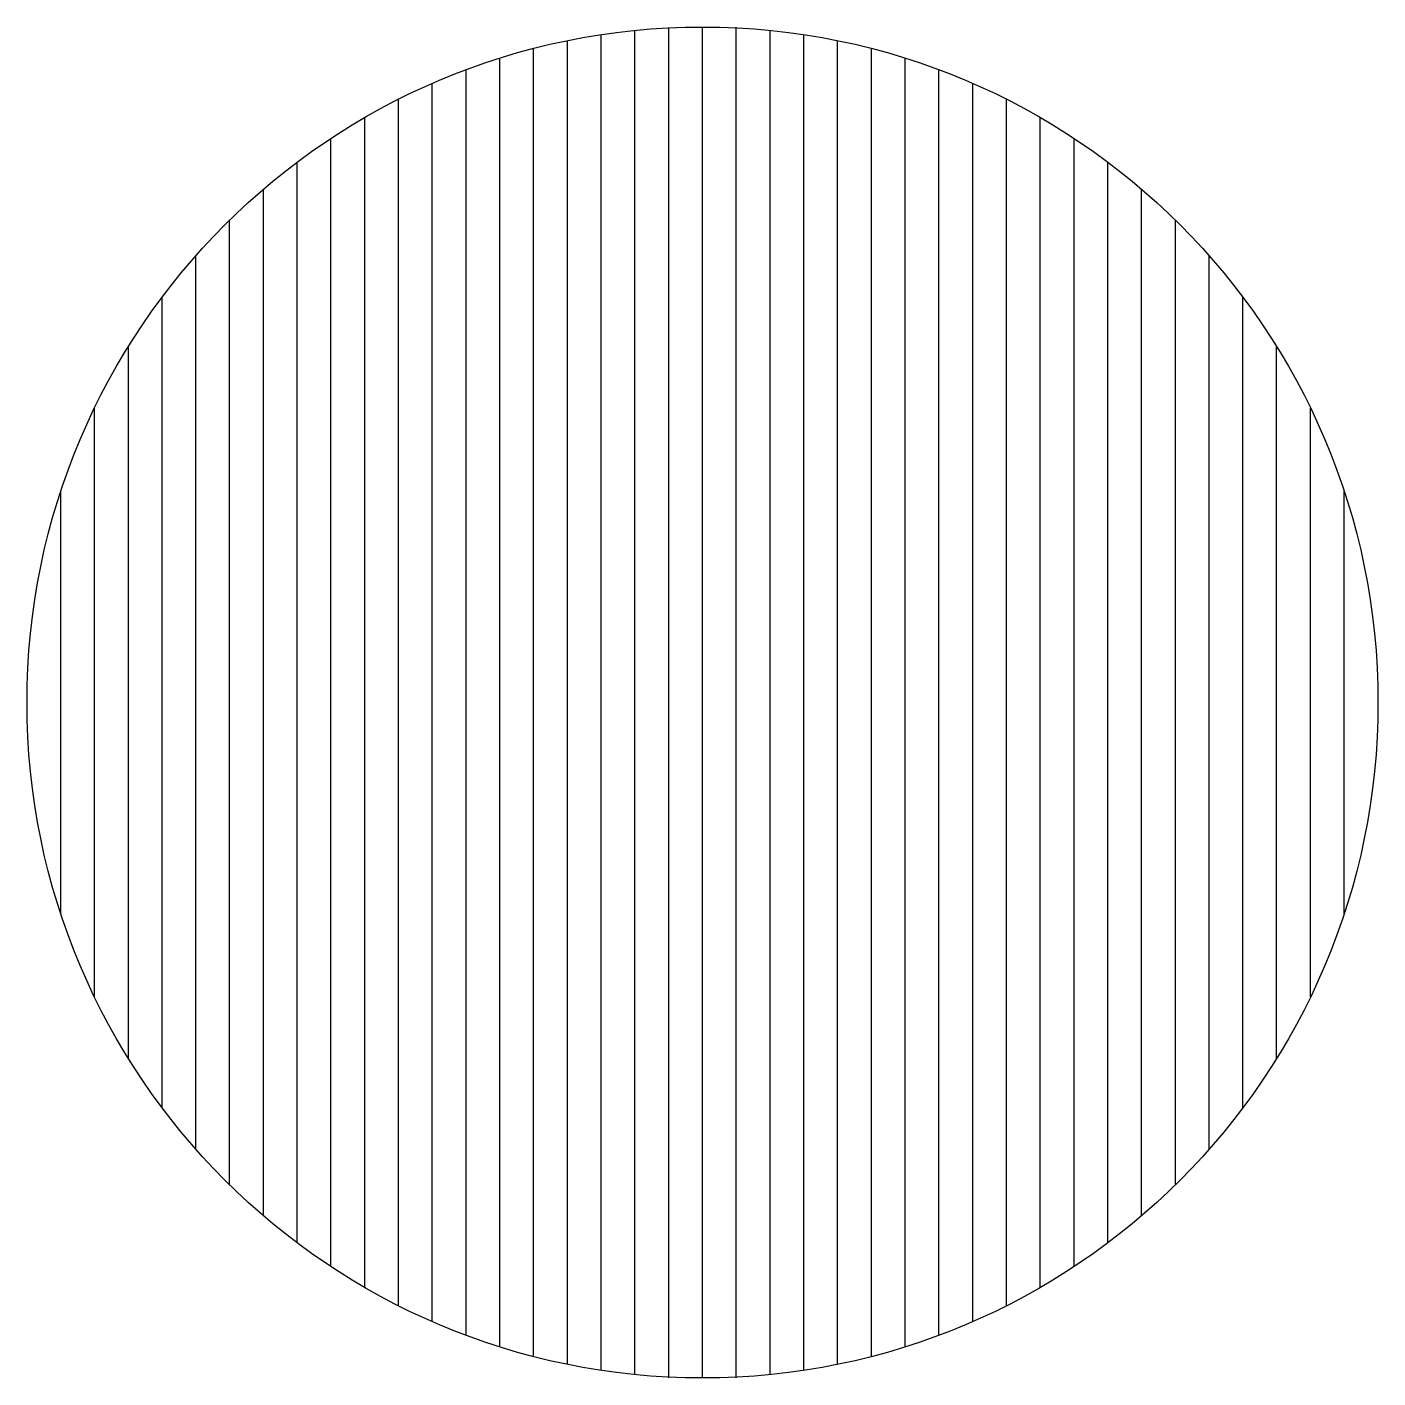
# Model space of a CAD drawing. Header units: millimetres. Extents: x -32 to 32, y -32 to 32.
import ezdxf

# ---------------------------------------------------------------- set-up
doc = ezdxf.new("R2010")
doc.units = ezdxf.units.MM

msp = doc.modelspace()

# ---------------------------------------------------------------- linework, layer by layer
at = {"color": 6}
for p, q in [((0, -32), (0, 32)), ((1.6, -32), (1.6, 32)), ((-4.8, -31.638), (-4.8, 31.638)), ((-3.2, -31.84), (-3.2, 31.84)), ((-1.6, -32), (-1.6, 31.96)), ((3.2, -31.84), (3.2, 31.84)), ((4.8, -31.638), (4.8, 31.638)), ((-8, -30.984), (-8, 30.984)), ((-6.4, -31.353), (-6.4, 31.353)), ((6.4, -31.353), (6.4, 31.353)), ((8, -30.984), (8, 30.984)), ((-9.6, -30.526), (-9.6, 30.526)), ((9.6, -30.526), (9.6, 30.526)), ((-11.2, -29.976), (-11.2, 29.976)), ((11.2, -29.976), (11.2, 29.976)), ((-12.8, -29.328), (-12.8, 29.328)), ((12.8, -29.328), (12.8, 29.328)), ((-14.4, -28.577), (-14.4, 28.577)), ((14.4, -28.577), (14.4, 28.577)), ((-16, -27.713), (-16, 27.713)), ((16, -27.713), (16, 27.713)), ((-17.6, -26.725), (-17.6, 26.725)), ((17.6, -26.725), (17.6, 26.725)), ((-19.2, -25.6), (-19.2, 25.6)), ((19.2, -25.6), (19.2, 25.6)), ((-20.8, -24.318), (-20.8, 24.318)), ((20.8, -24.318), (20.8, 24.318)), ((-22.4, -22.853), (-22.4, 22.853)), ((22.4, -22.853), (22.4, 22.853)), ((-24, -21.166), (-24, 21.166)), ((24, -21.166), (24, 21.166)), ((-25.6, -19.2), (-25.6, 19.2)), ((25.6, -19.2), (25.6, 19.2)), ((-27.2, -16.857), (-27.2, 16.857)), ((27.2, -16.857), (27.2, 16.857)), ((-28.8, -13.948), (-28.8, 13.948)), ((28.8, -13.948), (28.8, 13.948)), ((-30.4, -9.992), (-30.4, 9.992)), ((30.4, -9.992), (30.4, 9.992))]:
    msp.add_line(p, q, dxfattribs=at)
msp.add_circle((0, 0), 32, dxfattribs=at)

doc.saveas('drawing.dxf')
